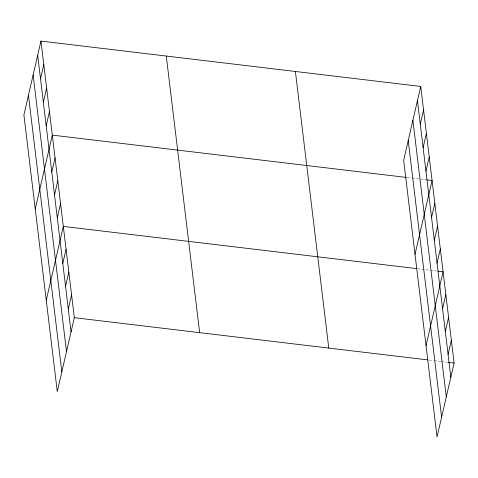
<?xml version="1.0" encoding="UTF-8"?>
<svg xmlns="http://www.w3.org/2000/svg" width="478" height="478" viewBox="0 0 478 478"><rect width="100%" height="100%" fill="white"/><g stroke="black" fill="none" stroke-linecap="round" stroke-linejoin="round"><path stroke-width="0.36" stroke-dasharray="2.39 1.79" d="M407.154 177.517L411.552 178.037M412.281 178.127L426.209 179.794M417.431 268.708L429.895 270.195M430.624 270.285L436.492 270.984M429.184 360.077L433.582 360.597M434.311 360.687L440.907 361.476M441.642 361.565L447.504 362.264"/><path stroke-width="0.72" d="M40.953 41.078L23.9 114.947L57.276 391.554L74.335 317.685L40.953 41.078L420.724 86.446L454.1 363.053L437.047 436.922L403.665 160.315L420.724 86.446M40.516 78.78L43.791 64.59M43.355 102.292L46.629 88.101M46.187 125.804L49.467 111.613M35.247 208.994L52.305 135.125L406.42 177.428M51.779 172.134L55.054 157.943M54.534 194.958L57.808 180.768M57.288 217.777L60.563 203.586M46.264 300.274L63.317 226.405L416.702 268.618M62.797 263.414L66.072 249.223M65.546 286.238L68.826 272.048M68.3 309.057L71.581 294.866M420.281 124.149L423.562 109.958M423.12 147.66L426.394 133.47M425.958 171.172L429.232 156.981M415.018 254.362L432.07 180.493L426.938 179.877M431.55 217.502L434.825 203.311M434.299 240.32L437.579 226.13M437.053 263.145L440.334 248.948M426.029 345.642L443.088 271.773L437.956 271.157M442.562 308.782L445.837 294.591M445.317 331.601L448.591 317.41M448.071 354.425L451.346 340.228M74.335 317.685L427.714 359.898M448.239 362.348L454.1 363.053M417.443 100.637L450.826 377.244M412.896 120.331L446.279 396.937M408.212 140.622L441.594 417.228M295.398 71.473L328.774 348.08M166.278 56.051L199.655 332.658M37.678 55.269L71.055 331.875M33.131 74.962L66.508 351.569M28.447 95.253L61.823 371.86"/></g></svg>
